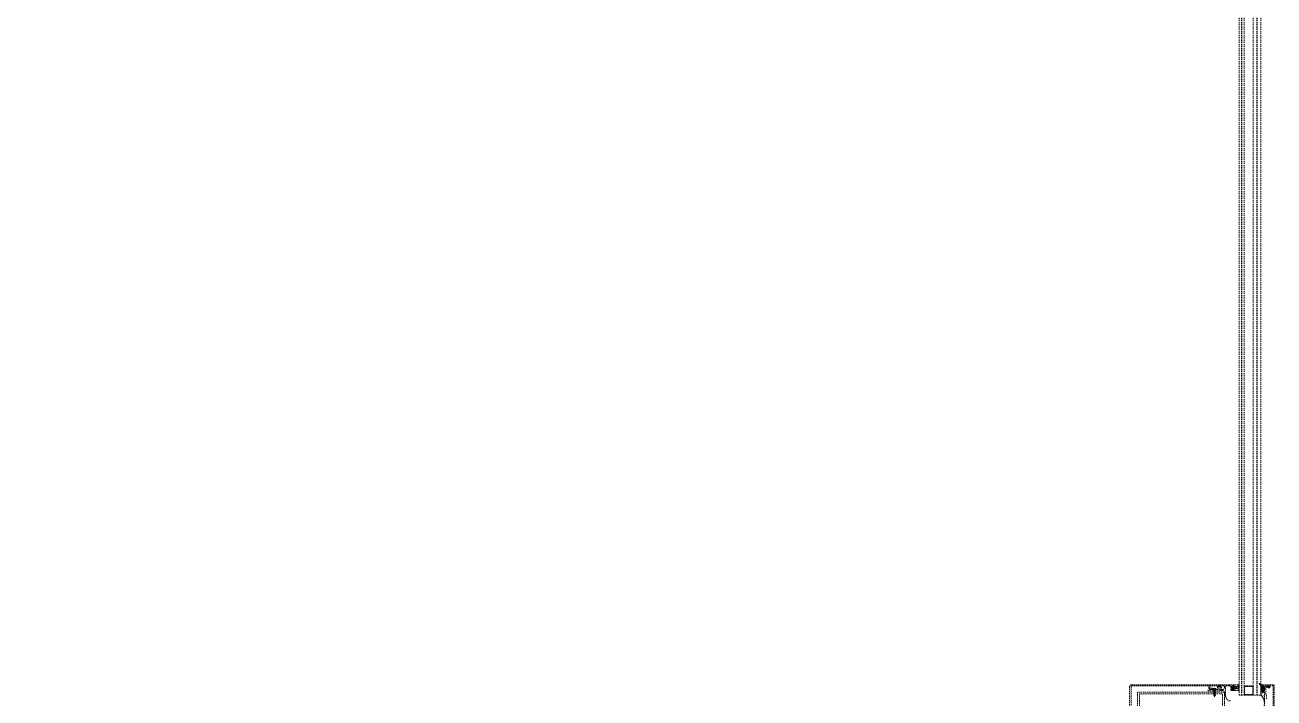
# Model space of a CAD drawing. Extents: x -1457 to 23780, y -2071 to 4205.
# Drawn here: x 16461.4 to 16677.5, y 1551 to 1667.5 of the extents above; entities that cross this region are included whole.
import ezdxf

# ---------------------------------------------------------------- set-up
doc = ezdxf.new("R2010")
doc.units = 0
doc.header["$MEASUREMENT"] = 0
doc.linetypes.add('HIDDEN', pattern=[0.375, 0.25, -0.125])
doc.layers.add('M-TEFRIS2-015', color=129, linetype='Continuous', lineweight=9)

msp = doc.modelspace()

# ---------------------------------------------------------------- hatches: boundary and pattern name
at = {"layer": 'M-TEFRIS2-015', "linetype": 'HIDDEN', "lineweight": 0}
h = msp.add_hatch(dxfattribs=at)
h.set_pattern_fill('LINE', color=256, scale=0.666667, angle=585, style=0)
h.set_pattern_definition([(135, (16796.09187, 1495.91743), (-0.058925565, -0.058925565), [])])
edge = h.paths.add_edge_path()
edge.add_arc((16675.52, 1553.72), 0.625, -152.8, -112.6612)
edge.add_arc((16675.2, 1553), 0.162, 0.1027, 62.96, ccw=False)
edge.add_line((16675.36, 1553), (16675.36, 1552.92))
edge.add_line((16675.36, 1552.92), (16675.36, 1552.91))
edge.add_line((16675.36, 1552.91), (16675.36, 1552.9))
edge.add_line((16675.36, 1552.9), (16675.36, 1552.89))
edge.add_line((16675.36, 1552.89), (16675.36, 1552.89))
edge.add_line((16675.36, 1552.89), (16675.35, 1552.88))
edge.add_line((16675.35, 1552.88), (16675.35, 1552.87))
edge.add_line((16675.35, 1552.87), (16675.34, 1552.87))
edge.add_line((16675.34, 1552.87), (16675.34, 1552.86))
edge.add_line((16675.34, 1552.86), (16675.33, 1552.86))
edge.add_line((16675.33, 1552.86), (16675.31, 1552.86))
edge.add_line((16675.31, 1552.86), (16675.24, 1552.86))
edge.add_line((16675.24, 1552.86), (16675.23, 1552.86))
edge.add_line((16675.23, 1552.86), (16675.23, 1552.86))
edge.add_line((16675.23, 1552.86), (16675.23, 1552.86))
edge.add_line((16675.23, 1552.86), (16675.23, 1552.86))
edge.add_line((16675.23, 1552.86), (16675.22, 1552.85))
edge.add_line((16675.22, 1552.85), (16675.22, 1552.85))
edge.add_line((16675.22, 1552.85), (16675.22, 1552.85))
edge.add_line((16675.22, 1552.85), (16675.22, 1552.84))
edge.add_line((16675.22, 1552.84), (16675.22, 1552.84))
edge.add_line((16675.22, 1552.84), (16675.22, 1552.76))
edge.add_line((16675.22, 1552.76), (16675.22, 1552.76))
edge.add_line((16675.22, 1552.76), (16675.22, 1552.75))
edge.add_line((16675.22, 1552.75), (16675.22, 1552.75))
edge.add_line((16675.22, 1552.75), (16675.22, 1552.75))
edge.add_line((16675.22, 1552.75), (16675.22, 1552.74))
edge.add_line((16675.22, 1552.74), (16675.23, 1552.74))
edge.add_line((16675.23, 1552.74), (16675.23, 1552.74))
edge.add_line((16675.23, 1552.74), (16675.23, 1552.74))
edge.add_line((16675.23, 1552.74), (16675.24, 1552.74))
edge.add_line((16675.24, 1552.74), (16675.31, 1552.74))
edge.add_line((16675.31, 1552.74), (16675.32, 1552.74))
edge.add_line((16675.32, 1552.74), (16675.33, 1552.74))
edge.add_line((16675.33, 1552.74), (16675.34, 1552.73))
edge.add_line((16675.34, 1552.73), (16675.34, 1552.73))
edge.add_line((16675.34, 1552.73), (16675.35, 1552.72))
edge.add_line((16675.35, 1552.72), (16675.35, 1552.72))
edge.add_line((16675.35, 1552.72), (16675.36, 1552.71))
edge.add_line((16675.36, 1552.71), (16675.36, 1552.7))
edge.add_line((16675.36, 1552.7), (16675.36, 1552.69))
edge.add_line((16675.36, 1552.69), (16675.36, 1552.68))
edge.add_line((16675.36, 1552.68), (16675.36, 1552.67))
edge.add_line((16675.36, 1552.67), (16675.36, 1552.67))
edge.add_line((16675.36, 1552.67), (16675.35, 1552.66))
edge.add_line((16675.35, 1552.66), (16675.35, 1552.65))
edge.add_line((16675.35, 1552.65), (16675.34, 1552.65))
edge.add_line((16675.34, 1552.65), (16675.34, 1552.64))
edge.add_line((16675.34, 1552.64), (16675.33, 1552.64))
edge.add_line((16675.33, 1552.64), (16675.31, 1552.64))
edge.add_line((16675.31, 1552.64), (16675.24, 1552.64))
edge.add_line((16675.24, 1552.64), (16675.23, 1552.64))
edge.add_line((16675.23, 1552.64), (16675.23, 1552.64))
edge.add_line((16675.23, 1552.64), (16675.23, 1552.64))
edge.add_line((16675.23, 1552.64), (16675.23, 1552.64))
edge.add_line((16675.23, 1552.64), (16675.22, 1552.63))
edge.add_line((16675.22, 1552.63), (16675.22, 1552.63))
edge.add_line((16675.22, 1552.63), (16675.22, 1552.63))
edge.add_line((16675.22, 1552.63), (16675.22, 1552.62))
edge.add_line((16675.22, 1552.62), (16675.22, 1552.62))
edge.add_line((16675.22, 1552.62), (16675.22, 1552.54))
edge.add_line((16675.22, 1552.54), (16675.22, 1552.54))
edge.add_line((16675.22, 1552.54), (16675.22, 1552.53))
edge.add_line((16675.22, 1552.53), (16675.22, 1552.53))
edge.add_line((16675.22, 1552.53), (16675.22, 1552.53))
edge.add_line((16675.22, 1552.53), (16675.22, 1552.52))
edge.add_line((16675.22, 1552.52), (16675.23, 1552.52))
edge.add_line((16675.23, 1552.52), (16675.23, 1552.52))
edge.add_line((16675.23, 1552.52), (16675.23, 1552.52))
edge.add_line((16675.23, 1552.52), (16675.24, 1552.52))
edge.add_line((16675.24, 1552.52), (16675.31, 1552.52))
edge.add_line((16675.31, 1552.52), (16675.32, 1552.52))
edge.add_line((16675.32, 1552.52), (16675.33, 1552.52))
edge.add_line((16675.33, 1552.52), (16675.34, 1552.51))
edge.add_line((16675.34, 1552.51), (16675.34, 1552.51))
edge.add_line((16675.34, 1552.51), (16675.35, 1552.5))
edge.add_line((16675.35, 1552.5), (16675.35, 1552.5))
edge.add_line((16675.35, 1552.5), (16675.36, 1552.49))
edge.add_line((16675.36, 1552.49), (16675.36, 1552.48))
edge.add_line((16675.36, 1552.48), (16675.36, 1552.47))
edge.add_line((16675.36, 1552.47), (16675.36, 1552.46))
edge.add_line((16675.36, 1552.46), (16675.36, 1552.45))
edge.add_line((16675.36, 1552.45), (16675.36, 1552.45))
edge.add_line((16675.36, 1552.45), (16675.35, 1552.44))
edge.add_line((16675.35, 1552.44), (16675.35, 1552.43))
edge.add_line((16675.35, 1552.43), (16675.34, 1552.43))
edge.add_line((16675.34, 1552.43), (16675.34, 1552.42))
edge.add_line((16675.34, 1552.42), (16675.33, 1552.42))
edge.add_line((16675.33, 1552.42), (16675.31, 1552.42))
edge.add_line((16675.31, 1552.42), (16675.24, 1552.42))
edge.add_line((16675.24, 1552.42), (16675.23, 1552.42))
edge.add_line((16675.23, 1552.42), (16675.23, 1552.42))
edge.add_line((16675.23, 1552.42), (16675.23, 1552.42))
edge.add_line((16675.23, 1552.42), (16675.23, 1552.42))
edge.add_line((16675.23, 1552.42), (16675.22, 1552.41))
edge.add_line((16675.22, 1552.41), (16675.22, 1552.41))
edge.add_line((16675.22, 1552.41), (16675.22, 1552.41))
edge.add_line((16675.22, 1552.41), (16675.22, 1552.4))
edge.add_line((16675.22, 1552.4), (16675.22, 1552.4))
edge.add_line((16675.22, 1552.4), (16675.22, 1552.32))
edge.add_line((16675.22, 1552.32), (16675.22, 1552.32))
edge.add_line((16675.22, 1552.32), (16675.22, 1552.31))
edge.add_line((16675.22, 1552.31), (16675.22, 1552.31))
edge.add_line((16675.22, 1552.31), (16675.22, 1552.31))
edge.add_line((16675.22, 1552.31), (16675.22, 1552.3))
edge.add_line((16675.22, 1552.3), (16675.23, 1552.3))
edge.add_line((16675.23, 1552.3), (16675.23, 1552.3))
edge.add_line((16675.23, 1552.3), (16675.23, 1552.3))
edge.add_line((16675.23, 1552.3), (16675.24, 1552.3))
edge.add_line((16675.24, 1552.3), (16675.31, 1552.3))
edge.add_line((16675.31, 1552.3), (16675.32, 1552.3))
edge.add_line((16675.32, 1552.3), (16675.33, 1552.3))
edge.add_line((16675.33, 1552.3), (16675.34, 1552.29))
edge.add_line((16675.34, 1552.29), (16675.34, 1552.29))
edge.add_line((16675.34, 1552.29), (16675.35, 1552.28))
edge.add_line((16675.35, 1552.28), (16675.35, 1552.28))
edge.add_line((16675.35, 1552.28), (16675.36, 1552.27))
edge.add_line((16675.36, 1552.27), (16675.36, 1552.26))
edge.add_line((16675.36, 1552.26), (16675.36, 1552.25))
edge.add_line((16675.36, 1552.25), (16675.36, 1552.24))
edge.add_line((16675.36, 1552.24), (16675.36, 1552.23))
edge.add_line((16675.36, 1552.23), (16675.36, 1552.23))
edge.add_line((16675.36, 1552.23), (16675.35, 1552.22))
edge.add_line((16675.35, 1552.22), (16675.35, 1552.21))
edge.add_line((16675.35, 1552.21), (16675.34, 1552.21))
edge.add_line((16675.34, 1552.21), (16675.34, 1552.2))
edge.add_line((16675.34, 1552.2), (16675.33, 1552.2))
edge.add_line((16675.33, 1552.2), (16675.31, 1552.2))
edge.add_line((16675.31, 1552.2), (16675.24, 1552.2))
edge.add_line((16675.24, 1552.2), (16675.23, 1552.2))
edge.add_line((16675.23, 1552.2), (16675.23, 1552.2))
edge.add_line((16675.23, 1552.2), (16675.23, 1552.2))
edge.add_line((16675.23, 1552.2), (16675.23, 1552.2))
edge.add_line((16675.23, 1552.2), (16675.22, 1552.19))
edge.add_line((16675.22, 1552.19), (16675.22, 1552.19))
edge.add_line((16675.22, 1552.19), (16675.22, 1552.19))
edge.add_line((16675.22, 1552.19), (16675.22, 1552.18))
edge.add_line((16675.22, 1552.18), (16675.22, 1552.18))
edge.add_line((16675.22, 1552.18), (16675.22, 1552.1))
edge.add_line((16675.22, 1552.1), (16675.22, 1552.1))
edge.add_line((16675.22, 1552.1), (16675.22, 1552.09))
edge.add_line((16675.22, 1552.09), (16675.22, 1552.09))
edge.add_line((16675.22, 1552.09), (16675.22, 1552.09))
edge.add_line((16675.22, 1552.09), (16675.22, 1552.08))
edge.add_line((16675.22, 1552.08), (16675.23, 1552.08))
edge.add_line((16675.23, 1552.08), (16675.23, 1552.08))
edge.add_line((16675.23, 1552.08), (16675.23, 1552.08))
edge.add_line((16675.23, 1552.08), (16675.24, 1552.08))
edge.add_line((16675.24, 1552.08), (16675.49, 1552.08))
edge.add_arc((16675.49, 1552.11), 0.03, -90, 0)
edge.add_line((16675.52, 1552.11), (16675.52, 1552.29))
edge.add_line((16675.52, 1552.29), (16675.69, 1552.29))
edge.add_line((16675.69, 1552.29), (16675.71, 1552.22))
edge.add_arc((16675.76, 1552.23), 0.05, -165.4015, -57.9606)
edge.add_arc((16675.73, 1552.27), 0.1, -57.9606, -26.3878)
edge.add_arc((16675.23, 1552.52), 0.663, -26.3878, 26.3878)
edge.add_arc((16675.73, 1552.77), 0.1, 26.3878, 57.9606)
edge.add_arc((16675.76, 1552.82), 0.05, 57.9606, 165.4015)
edge.add_line((16675.71, 1552.83), (16675.69, 1552.75))
edge.add_line((16675.69, 1552.75), (16675.52, 1552.75))
edge.add_line((16675.52, 1552.75), (16675.52, 1553.17))
edge.add_arc((16675.47, 1553.17), 0.05, 0, 76.8402)
edge.add_arc((16675.62, 1553.97), 0.763, -141.3382, -100.8798, ccw=False)
edge.add_arc((16675.01, 1553.45), 0.0486, 63.0293, 195.4317)
edge = h.paths.add_edge_path(flags=16)
edge.add_arc((16675.72, 1552.62), 0.03, 10.824, 90)
edge.add_line((16675.72, 1552.65), (16675.55, 1552.65))
edge.add_arc((16675.55, 1552.62), 0.03, 90, 180)
edge.add_line((16675.52, 1552.62), (16675.52, 1552.42))
edge.add_arc((16675.55, 1552.42), 0.03, -180, -90)
edge.add_line((16675.55, 1552.39), (16675.72, 1552.39))
edge.add_arc((16675.72, 1552.42), 0.03, -90, -10.824)
edge.add_arc((16675.19, 1552.52), 0.562, -10.824, 10.824)

# ---------------------------------------------------------------- linework, layer by layer
for p, q in [((16671.45, 1551.47), (16671.45, 1720.3)), ((16671.85, 1551.47), (16671.85, 1720.3)), ((16671.92, 1551.47), (16671.92, 1720.3)), ((16672.32, 1551.47), (16672.32, 1720.3)), ((16673.92, 1551.47), (16673.92, 1720.3)), ((16674.52, 1551.47), (16674.52, 1720.3)), ((16674.6, 1551.47), (16674.6, 1720.3)), ((16675.2, 1551.47), (16675.2, 1720.3)), ((16666.93, 1552.56), (16666.93, 1552.45)), ((16667.48, 1552.45), (16666.93, 1552.45)), ((16667.35, 1552.4), (16667.06, 1552.45)), ((16667.06, 1552.44), (16667.06, 1552.45)), ((16667.06, 1552.44), (16667.35, 1552.39)), ((16667.09, 1552.42), (16667.06, 1552.44)), ((16667.06, 1552.35), (16667.09, 1552.37)), ((16667.09, 1552.33), (16667.06, 1552.35)), ((16667.06, 1552.35), (16667.06, 1552.35)), ((16667.35, 1552.31), (16667.06, 1552.35)), ((16667.06, 1552.35), (16667.35, 1552.3)), ((16667.06, 1552.26), (16667.09, 1552.28)), ((16667.06, 1552.25), (16667.06, 1552.26)), ((16667.35, 1552.21), (16667.06, 1552.26)), ((16667.09, 1552.23), (16667.06, 1552.25)), ((16667.06, 1552.25), (16667.35, 1552.2)), ((16667.06, 1552.16), (16667.09, 1552.18)), ((16667.06, 1552.15), (16667.06, 1552.16)), ((16667.35, 1552.11), (16667.06, 1552.16)), ((16667.09, 1552.13), (16667.06, 1552.15)), ((16667.06, 1552.15), (16667.35, 1552.11)), ((16667.06, 1552.07), (16667.09, 1552.09)), ((16667.06, 1552.06), (16667.06, 1552.07)), ((16667.35, 1552.02), (16667.06, 1552.07)), ((16667.09, 1552.04), (16667.06, 1552.06)), ((16667.06, 1552.06), (16667.35, 1552.01)), ((16667.06, 1551.97), (16667.09, 1551.99)), ((16667.06, 1551.97), (16667.06, 1551.96)), ((16667.35, 1551.92), (16667.06, 1551.97)), ((16667.09, 1551.94), (16667.06, 1551.96)), ((16667.06, 1551.96), (16667.35, 1551.91)), ((16667.06, 1551.87), (16667.09, 1551.89)), ((16667.35, 1551.82), (16667.06, 1551.87)), ((16667.06, 1551.86), (16667.06, 1551.87)), ((16667.06, 1551.86), (16667.35, 1551.82)), ((16667.09, 1551.84), (16667.06, 1551.86)), ((16667.06, 1551.78), (16667.09, 1551.8)), ((16667.06, 1551.78), (16667.06, 1551.77)), ((16667.35, 1551.73), (16667.06, 1551.78)), ((16667.09, 1551.75), (16667.06, 1551.77)), ((16667.06, 1551.77), (16667.35, 1551.72)), ((16667.06, 1551.68), (16667.09, 1551.7)), ((16667.35, 1551.63), (16667.06, 1551.68)), ((16667.06, 1551.68), (16667.06, 1551.67)), ((16667.06, 1551.67), (16667.35, 1551.62)), ((16667.09, 1551.65), (16667.06, 1551.67)), ((16667.06, 1551.58), (16667.09, 1551.6)), ((16667.35, 1551.53), (16667.06, 1551.58)), ((16667.06, 1551.58), (16667.06, 1551.57)), ((16667.06, 1551.57), (16667.35, 1551.53)), ((16667.09, 1551.55), (16667.06, 1551.57)), ((16667.06, 1551.49), (16667.09, 1551.51)), ((16667.35, 1551.44), (16667.06, 1551.49)), ((16667.06, 1551.48), (16667.06, 1551.49)), ((16667.06, 1551.48), (16667.35, 1551.43)), ((16667.09, 1551.46), (16667.06, 1551.48)), ((16667.09, 1552.37), (16667.09, 1552.42)), ((16667.32, 1552.37), (16667.09, 1552.42)), ((16667.09, 1552.37), (16667.32, 1552.33)), ((16667.09, 1552.28), (16667.09, 1552.33)), ((16667.32, 1552.28), (16667.09, 1552.33)), ((16667.09, 1552.28), (16667.32, 1552.23)), ((16667.32, 1552.18), (16667.09, 1552.23)), ((16667.09, 1552.18), (16667.09, 1552.23)), ((16667.09, 1552.18), (16667.09, 1551.99)), ((16667.09, 1552.18), (16667.32, 1552.13)), ((16667.32, 1552.09), (16667.09, 1552.13)), ((16667.09, 1552.09), (16667.09, 1552.13)), ((16667.09, 1552.09), (16667.32, 1552.04)), ((16667.32, 1551.99), (16667.09, 1552.04)), ((16667.09, 1551.99), (16667.32, 1551.94)), ((16667.09, 1551.89), (16667.09, 1551.94)), ((16667.32, 1551.89), (16667.09, 1551.94)), ((16667.09, 1551.89), (16667.32, 1551.84)), ((16667.32, 1551.8), (16667.09, 1551.84)), ((16667.09, 1551.8), (16667.09, 1551.84)), ((16667.09, 1551.8), (16667.32, 1551.75)), ((16667.09, 1551.75), (16667.09, 1551.7)), ((16667.32, 1551.7), (16667.09, 1551.75)), ((16667.09, 1551.7), (16667.32, 1551.65)), ((16667.32, 1551.6), (16667.09, 1551.65)), ((16667.09, 1551.6), (16667.09, 1551.65)), ((16667.09, 1551.6), (16667.32, 1551.55)), ((16667.32, 1551.51), (16667.09, 1551.55)), ((16667.09, 1551.51), (16667.09, 1551.55)), ((16667.19, 1552.45), (16667.32, 1552.42)), ((16667.32, 1552.42), (16667.32, 1552.45)), ((16667.32, 1552.42), (16667.35, 1552.4)), ((16667.32, 1552.42), (16667.35, 1552.4)), ((16667.35, 1552.39), (16667.32, 1552.37)), ((16667.32, 1552.33), (16667.32, 1552.37)), ((16667.32, 1552.33), (16667.35, 1552.31)), ((16667.32, 1552.33), (16667.35, 1552.31)), ((16667.35, 1552.3), (16667.32, 1552.28)), ((16667.32, 1552.28), (16667.32, 1552.23)), ((16667.32, 1552.23), (16667.35, 1552.21)), ((16667.32, 1552.23), (16667.35, 1552.21)), ((16667.32, 1552.04), (16667.32, 1552.23)), ((16667.35, 1552.2), (16667.32, 1552.18)), ((16667.32, 1552.18), (16667.32, 1552.13)), ((16667.32, 1552.18), (16667.32, 1552.13)), ((16667.32, 1552.13), (16667.35, 1552.11)), ((16667.32, 1552.13), (16667.35, 1552.11)), ((16667.35, 1552.11), (16667.32, 1552.09)), ((16667.32, 1552.09), (16667.32, 1552.04)), ((16667.32, 1552.09), (16667.32, 1552.04)), ((16667.32, 1552.04), (16667.35, 1552.02)), ((16667.32, 1552.04), (16667.35, 1552.02)), ((16667.35, 1552.01), (16667.32, 1551.99)), ((16667.32, 1551.99), (16667.32, 1551.94)), ((16667.32, 1551.99), (16667.32, 1551.94)), ((16667.32, 1551.94), (16667.35, 1551.92)), ((16667.32, 1551.94), (16667.35, 1551.92)), ((16667.35, 1551.91), (16667.32, 1551.89)), ((16667.32, 1551.89), (16667.32, 1551.84)), ((16667.32, 1551.84), (16667.35, 1551.82)), ((16667.32, 1551.84), (16667.35, 1551.82)), ((16667.35, 1551.82), (16667.32, 1551.8)), ((16667.32, 1551.75), (16667.32, 1551.8)), ((16667.32, 1551.75), (16667.35, 1551.73)), ((16667.32, 1551.75), (16667.35, 1551.73)), ((16667.35, 1551.72), (16667.32, 1551.7)), ((16667.32, 1551.7), (16667.32, 1551.65)), ((16667.32, 1551.65), (16667.35, 1551.63)), ((16667.32, 1551.65), (16667.35, 1551.63)), ((16667.35, 1551.62), (16667.32, 1551.6)), ((16667.32, 1551.6), (16667.32, 1551.55)), ((16667.32, 1551.55), (16667.35, 1551.53)), ((16667.32, 1551.55), (16667.35, 1551.53)), ((16667.35, 1551.53), (16667.32, 1551.51)), ((16667.32, 1551.51), (16667.32, 1551.46)), ((16667.35, 1552.4), (16667.35, 1552.39)), ((16667.35, 1552.31), (16667.35, 1552.3)), ((16667.35, 1552.21), (16667.35, 1552.2)), ((16667.35, 1552.11), (16667.35, 1552.11)), ((16667.35, 1552.02), (16667.35, 1552.01)), ((16667.35, 1551.92), (16667.35, 1551.91)), ((16667.35, 1551.82), (16667.35, 1551.82)), ((16667.35, 1551.73), (16667.35, 1551.72)), ((16667.35, 1551.63), (16667.35, 1551.62)), ((16667.35, 1551.53), (16667.35, 1551.53)), ((16667.48, 1552.56), (16667.48, 1552.45)), ((16671.45, 1551.47), (16675.2, 1551.47)), ((16667.32, 1551.41), (16667.09, 1551.46)), ((16667.09, 1551.44), (16667.09, 1551.46)), ((16667.11, 1551.4), (16667.09, 1551.44)), ((16667.09, 1551.39), (16667.11, 1551.4)), ((16667.16, 1551.37), (16667.09, 1551.39)), ((16667.09, 1551.38), (16667.09, 1551.39)), ((16667.12, 1551.36), (16667.09, 1551.38)), ((16667.09, 1551.38), (16667.18, 1551.36)), ((16667.11, 1551.4), (16667.27, 1551.31)), ((16667.27, 1551.31), (16667.12, 1551.36)), ((16667.2, 1551.18), (16667.12, 1551.36)), ((16667.18, 1551.36), (16667.16, 1551.37)), ((16667.21, 1551.17), (16667.2, 1551.18)), ((16667.22, 1551.18), (16667.21, 1551.17)), ((16667.31, 1551.41), (16667.22, 1551.18)), ((16667.32, 1551.41), (16667.31, 1551.41)), ((16667.32, 1551.46), (16667.35, 1551.44)), ((16667.35, 1551.43), (16667.32, 1551.41)), ((16667.35, 1551.44), (16667.35, 1551.43))]:
    msp.add_line(p, q, dxfattribs=at)
for points in [[(13074.5, 1250.48, -0.146575), (16650.5, 2301.36, -0.146575)], [(13074.5, 1209.1, -0.147553), (16652.5, 2266.71)], [(13055.87, 1124.03, -0.149972), (16650.5, 2206.09)], [(13124.69, 1100.45), (13117.7, 1111.05, -0.146397), (16605.5, 2161.14), (16605.5, 2148.44, 0.146396), (13124.69, 1100.45, 3.321415)], [(16671.49, 2158.03, 0.152192), (13054.42, 1065.28, 0.152192)], [(16652.5, 1547.05), (16652.5, 1552.95, -0.414214), (16652.8, 1553.25), (16667.98, 1553.25, -0.470043), (16668.01, 1553.22), (16668.01, 1553.15, -0.430327), (16667.91, 1553.05), (16667.91, 1552.88), (16668.19, 1552.88), (16668.22, 1552.95, -0.508142), (16668.27, 1552.95), (16668.42, 1552.78, -0.650971), (16668.39, 1552.7), (16667.76, 1552.7, -0.414214), (16667.71, 1552.75), (16667.71, 1553.1), (16666.41, 1553.1), (16666.41, 1552.74), (16666.53, 1552.67), (16666.8, 1552.67, -0.414214), (16666.83, 1552.64), (16666.83, 1552.6, -0.267949), (16666.81, 1552.58), (16666.63, 1552.47, -0.131652), (16666.62, 1552.47), (16666.49, 1552.47, -0.131652), (16666.47, 1552.47), (16666.22, 1552.62, -0.267949), (16666.21, 1552.64), (16666.21, 1553.05), (16652.9, 1553.05, 0.414214), (16652.8, 1552.95), (16652.8, 1547.05)], [(16670.06, 1550.45, -0.414214), (16669.11, 1551.4), (16669.11, 1552.97, -0.414214), (16669.21, 1553.07), (16669.93, 1553.07, -0.414214), (16670.03, 1552.97), (16670.03, 1552.41, 0.414214), (16670.19, 1552.25), (16670.51, 1552.25, 0.414214), (16670.61, 1552.35), (16670.61, 1552.45, 0.414214), (16670.51, 1552.55), (16670.49, 1552.55), (16670.49, 1552.4), (16670.19, 1552.4), (16670.19, 1552.72), (16670.16, 1552.75), (16670.19, 1552.78), (16670.19, 1553.1), (16670.49, 1553.1), (16670.49, 1552.95), (16670.51, 1552.95, 0.414214), (16670.61, 1553.05), (16670.61, 1553.22, 0.414214), (16670.58, 1553.25), (16669.11, 1553.25), (16668.04, 1553.25, 0.414214), (16668.01, 1553.22), (16668.01, 1553, 0.414214), (16668.11, 1552.9), (16668.13, 1552.9, 0.414214), (16668.16, 1552.93), (16668.16, 1553.07), (16668.81, 1553.07, -0.414214), (16668.91, 1552.97), (16668.91, 1552.75, -0.414214), (16668.61, 1552.45), (16667.24, 1552.45), (16667.21, 1552.42), (16667.18, 1552.45), (16666.39, 1552.45), (16666.05, 1552.26, 0.767327), (16666.07, 1552.2), (16668, 1552.2), (16668.11, 1552.25), (16668.23, 1552.25), (16668.25, 1552.22), (16668.26, 1552.25), (16668.33, 1552.25, 1), (16668.39, 1552.25), (16668.47, 1552.25, 1), (16668.53, 1552.25), (16668.61, 1552.25, -0.414214), (16668.91, 1551.95), (16668.91, 1550)], [(16675.2, 1546.75), (16675.25, 1546.75), (16675.25, 1547.55, -0.10228), (16675.52, 1548.84, 0.152313), (16675.88, 1550, 0.152313), (16675.52, 1551.16, -0.159108), (16675.25, 1551.84), (16675.25, 1553.02), (16675.2, 1553.02), (16675.2, 1551.84, 0.158967), (16675.48, 1551.13, -0.152054), (16675.83, 1550, -0.152944), (16675.48, 1548.87, 0.10266), (16675.2, 1547.55), (16675.2, 1546.75)], [(16676.18, 1550.83), (16676.18, 1551.44, 0.198912), (16676.17, 1551.46), (16676.08, 1551.55), (16676.08, 1552.71), (16676.18, 1552.9), (16676.46, 1552.74, 1), (16676.54, 1552.87), (16676.16, 1553.09, 0.414214), (16676.12, 1553.08), (16676.07, 1552.98), (16675.57, 1553.12, 0.493145), (16675.48, 1553.05), (16675.48, 1552.85, 0.414214), (16675.53, 1552.8), (16675.6, 1552.8, 0.414214), (16675.63, 1552.83), (16675.63, 1552.95), (16675.88, 1552.88), (16675.88, 1552.15), (16675.63, 1552.15), (16675.63, 1552.27, 0.414214), (16675.6, 1552.3), (16675.53, 1552.3, 0.414214), (16675.48, 1552.25), (16675.48, 1551.9, 0.414214), (16675.53, 1551.85), (16675.6, 1551.85, 0.414214), (16675.63, 1551.88), (16675.63, 1552), (16675.88, 1552), (16675.88, 1551.45), (16675.81, 1551.45, 0.414214), (16675.78, 1551.42), (16675.78, 1551.33, 0.414214), (16675.81, 1551.3), (16675.88, 1551.3), (16675.88, 1548.7)]]:
    msp.add_lwpolyline(points, format="xyb", dxfattribs=at)
for points in [[(16653.91, 1552), (16653.91, 1548), (16668.91, 1548), (16668.91, 1552)], [(16654.21, 1551.7), (16654.21, 1548.3), (16668.61, 1548.3), (16668.61, 1551.7)], [(16673.92, 1551.47), (16672.32, 1551.47), (16672.32, 1553.07), (16673.92, 1553.07)], [(16673.82, 1551.57), (16672.42, 1551.57), (16672.42, 1552.97), (16673.82, 1552.97)]]:
    msp.add_lwpolyline(points, close=True, dxfattribs=at)
for points in [[(16667.09, 1551.51), (16667.32, 1551.46)], [(16667.17, 1552.65), (16667.2, 1552.63), (16667.21, 1552.63), (16667.24, 1552.65)]]:
    msp.add_lwpolyline(points, dxfattribs=at)
for points in [[(16670.63, 1552.47, 0.414214), (16670.53, 1552.57), (16670.47, 1552.57), (16670.47, 1552.45), (16670.37, 1552.45, -0.333333), (16670.37, 1553.05), (16670.47, 1553.05), (16670.47, 1552.93), (16670.53, 1552.93, 0.414214), (16670.63, 1553.03), (16670.63, 1553.25), (16671.28, 1553.25), (16671.28, 1553.21, -0.307685), (16671.24, 1553.15, 1.128702), (16671.27, 1553.09, 0.201212), (16671.38, 1553.25, -0.978531), (16671.48, 1553.25, -0.1613), (16671.36, 1553.04, 0.307572), (16671.36, 1553.02), (16671.47, 1552.83, -0.8391), (16671.45, 1552.81), (16671.36, 1552.89, 0.8391), (16671.33, 1552.87), (16671.47, 1552.61, -0.8391), (16671.45, 1552.59), (16671.36, 1552.67, 0.8391), (16671.33, 1552.65), (16671.47, 1552.39, -0.8391), (16671.45, 1552.37), (16671.36, 1552.45, 0.8391), (16671.33, 1552.43), (16671.47, 1552.17, -0.8391), (16671.45, 1552.15), (16671.36, 1552.23, 0.176327), (16671.3, 1552.25), (16670.63, 1552.25)], [(16670.63, 1552.67), (16670.4, 1552.67, -0.375047), (16670.37, 1552.7, -0.067879), (16670.37, 1552.8, -0.375047), (16670.4, 1552.83), (16670.63, 1552.83, 0.298217), (16670.72, 1552.89, -0.298217), (16670.81, 1552.95), (16670.84, 1552.95, -0.414214), (16670.87, 1552.92), (16670.87, 1552.58, -0.414214), (16670.84, 1552.55), (16670.81, 1552.55, -0.298217), (16670.72, 1552.61, 0.298217)], [(16671.05, 1552.95), (16671.08, 1552.95, -1), (16671.08, 1552.55), (16671.05, 1552.55, -0.414214), (16671.02, 1552.58), (16671.02, 1552.92, -0.414214)], [(16674.96, 1553.44, 0.176952), (16675.28, 1553.15, -0.281357), (16675.36, 1553), (16675.36, 1552.92), (16675.36, 1552.91), (16675.36, 1552.9), (16675.36, 1552.89), (16675.36, 1552.89), (16675.35, 1552.88), (16675.35, 1552.87), (16675.34, 1552.87), (16675.34, 1552.86), (16675.33, 1552.86), (16675.31, 1552.86), (16675.24, 1552.86), (16675.23, 1552.86), (16675.23, 1552.86), (16675.23, 1552.86), (16675.23, 1552.86), (16675.22, 1552.85), (16675.22, 1552.85), (16675.22, 1552.85), (16675.22, 1552.84), (16675.22, 1552.84), (16675.22, 1552.76), (16675.22, 1552.76), (16675.22, 1552.75), (16675.22, 1552.75), (16675.22, 1552.75), (16675.22, 1552.74), (16675.23, 1552.74), (16675.23, 1552.74), (16675.23, 1552.74), (16675.24, 1552.74), (16675.31, 1552.74), (16675.32, 1552.74), (16675.33, 1552.74), (16675.34, 1552.73), (16675.34, 1552.73), (16675.35, 1552.72), (16675.35, 1552.72), (16675.36, 1552.71), (16675.36, 1552.7), (16675.36, 1552.69), (16675.36, 1552.68), (16675.36, 1552.67), (16675.36, 1552.67), (16675.35, 1552.66), (16675.35, 1552.65), (16675.34, 1552.65), (16675.34, 1552.64), (16675.33, 1552.64), (16675.31, 1552.64), (16675.24, 1552.64), (16675.23, 1552.64), (16675.23, 1552.64), (16675.23, 1552.64), (16675.23, 1552.64), (16675.22, 1552.63), (16675.22, 1552.63), (16675.22, 1552.63), (16675.22, 1552.62), (16675.22, 1552.62), (16675.22, 1552.54), (16675.22, 1552.54), (16675.22, 1552.53), (16675.22, 1552.53), (16675.22, 1552.53), (16675.22, 1552.52), (16675.23, 1552.52), (16675.23, 1552.52), (16675.23, 1552.52), (16675.24, 1552.52), (16675.31, 1552.52), (16675.32, 1552.52), (16675.33, 1552.52), (16675.34, 1552.51), (16675.34, 1552.51), (16675.35, 1552.5), (16675.35, 1552.5), (16675.36, 1552.49), (16675.36, 1552.48), (16675.36, 1552.47), (16675.36, 1552.46), (16675.36, 1552.45), (16675.36, 1552.45), (16675.35, 1552.44), (16675.35, 1552.43), (16675.34, 1552.43), (16675.34, 1552.42), (16675.33, 1552.42), (16675.31, 1552.42), (16675.24, 1552.42), (16675.23, 1552.42), (16675.23, 1552.42), (16675.23, 1552.42), (16675.23, 1552.42), (16675.22, 1552.41), (16675.22, 1552.41), (16675.22, 1552.41), (16675.22, 1552.4), (16675.22, 1552.4), (16675.22, 1552.32), (16675.22, 1552.32), (16675.22, 1552.31), (16675.22, 1552.31), (16675.22, 1552.31), (16675.22, 1552.3), (16675.23, 1552.3), (16675.23, 1552.3), (16675.23, 1552.3), (16675.24, 1552.3), (16675.31, 1552.3), (16675.32, 1552.3), (16675.33, 1552.3), (16675.34, 1552.29), (16675.34, 1552.29), (16675.35, 1552.28), (16675.35, 1552.28), (16675.36, 1552.27), (16675.36, 1552.26), (16675.36, 1552.25), (16675.36, 1552.24), (16675.36, 1552.23), (16675.36, 1552.23), (16675.35, 1552.22), (16675.35, 1552.21), (16675.34, 1552.21), (16675.34, 1552.2), (16675.33, 1552.2), (16675.31, 1552.2), (16675.24, 1552.2), (16675.23, 1552.2), (16675.23, 1552.2), (16675.23, 1552.2), (16675.23, 1552.2), (16675.22, 1552.19), (16675.22, 1552.19), (16675.22, 1552.19), (16675.22, 1552.18), (16675.22, 1552.18), (16675.22, 1552.1), (16675.22, 1552.1), (16675.22, 1552.09), (16675.22, 1552.09), (16675.22, 1552.09), (16675.22, 1552.08), (16675.23, 1552.08), (16675.23, 1552.08), (16675.23, 1552.08), (16675.24, 1552.08), (16675.49, 1552.08, 0.414214), (16675.52, 1552.11), (16675.52, 1552.29), (16675.69, 1552.29), (16675.71, 1552.22, 0.506456), (16675.78, 1552.19, 0.13864), (16675.82, 1552.23, 0.234436), (16675.82, 1552.82, 0.13864), (16675.78, 1552.86, 0.506456), (16675.71, 1552.83), (16675.69, 1552.75), (16675.52, 1552.75), (16675.52, 1553.17, 0.348434), (16675.48, 1553.22, -0.17839), (16675.03, 1553.49, 0.651907)], [(16677.35, 1553.1), (16676.78, 1553.1), (16676.78, 1552.78, -1), (16676.63, 1552.78), (16676.63, 1553.1), (16676.15, 1553.1), (16676.1, 1553.02, -0.339454), (16676.07, 1553), (16675.54, 1553.14, -0.876976), (16675.55, 1553.25), (16677.5, 1553.25), (16677.5, 1546.75), (16675.55, 1546.75, -0.876976), (16675.54, 1546.86), (16676.07, 1547, -0.339454), (16676.1, 1546.99), (16676.15, 1546.9), (16676.63, 1546.9), (16676.63, 1547.23, -1), (16676.78, 1547.23), (16676.78, 1546.9), (16677.35, 1546.9)], [(16675.77, 1552.63, 0.359904), (16675.74, 1552.65), (16675.57, 1552.65, 0.414214), (16675.54, 1552.62), (16675.54, 1552.42, 0.414214), (16675.57, 1552.39), (16675.74, 1552.39, 0.359904), (16675.77, 1552.42, 0.094739)], [(16675.77, 1552.63, 0.359904), (16675.74, 1552.65), (16675.57, 1552.65, 0.414214), (16675.54, 1552.62), (16675.54, 1552.42, 0.414214), (16675.57, 1552.39), (16675.74, 1552.39, 0.359904), (16675.77, 1552.42, 0.094739)]]:
    msp.add_lwpolyline(points, format="xyb", close=True, dxfattribs=at)
for centre, radius, start, end in [((16616.87, -4193.95), 6467.02, 89.702043, 123.213414), ((16616.39, -4192.32), 6055, 89.485085, 125.548699), ((16667.23, 1552.13), 0.521, 97.5095, 125.2427), ((16667.18, 1552.13), 0.521, 54.7573, 82.4905)]:
    msp.add_arc(centre, radius, start, end, dxfattribs=at)

doc.saveas('drawing.dxf')
